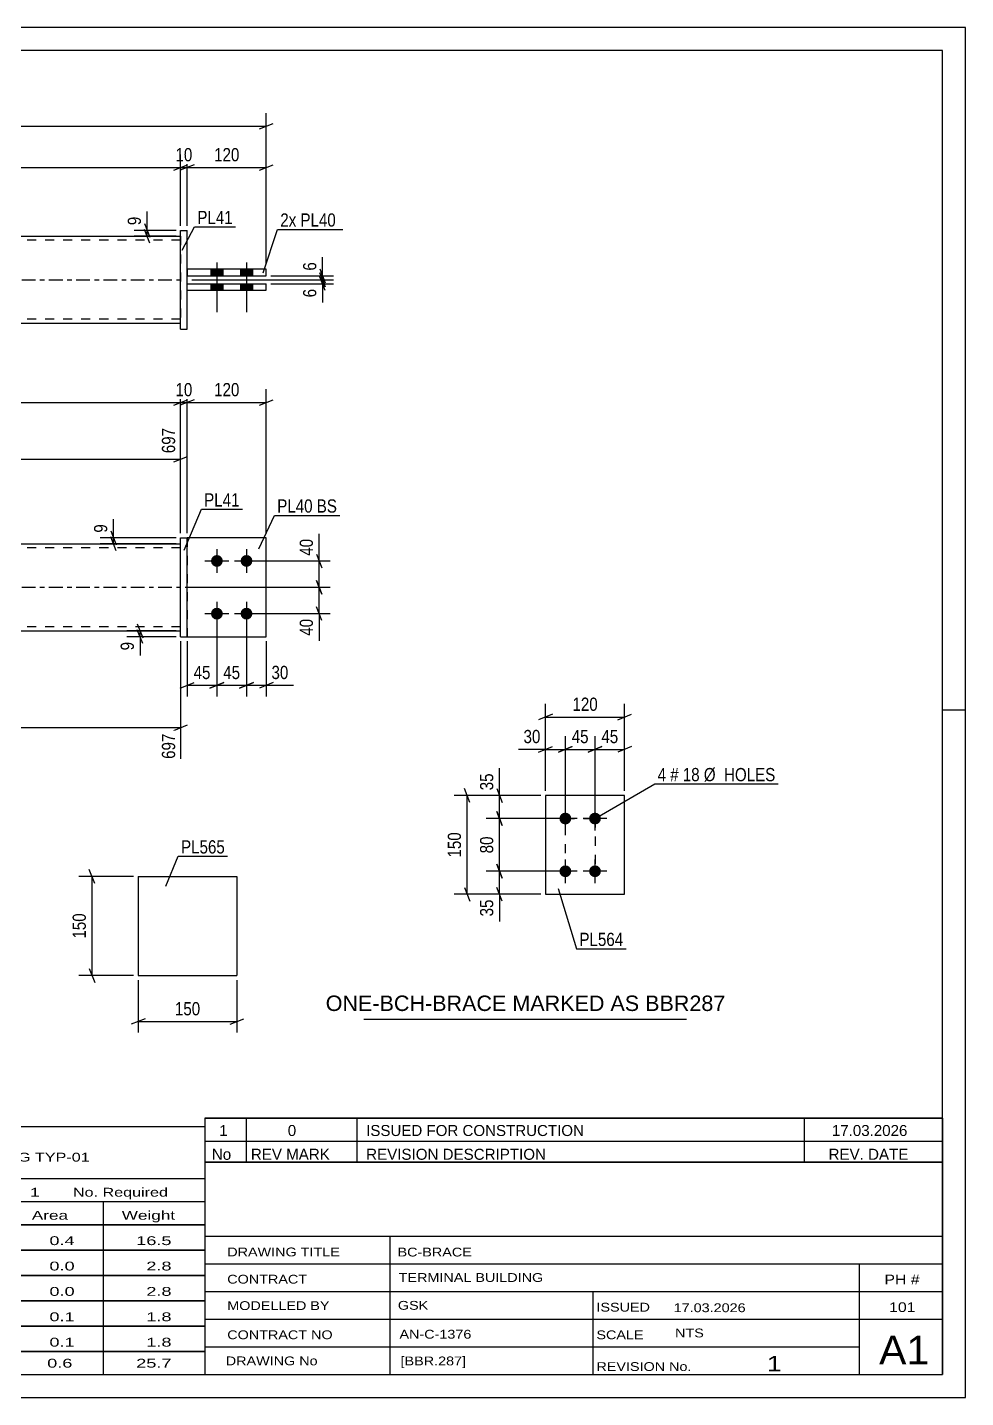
# Model space of a CAD drawing. Header units: millimetres. Extents: x 0 to 420, y 0 to 297.
# Drawn here: x 216.5 to 420, y 0 to 297 of the extents above; entities that cross this region are included whole.
import ezdxf

# ---------------------------------------------------------------- set-up
doc = ezdxf.new("R2010")
doc.units = ezdxf.units.MM
doc.linetypes.add('DXK_LINE_DOT2', pattern=[3.9198, 1.9599, -1.9599])
doc.linetypes.add('DXK_LINE_DOT3', pattern=[5.9187, 2.979, -0.9799, 0.9799, -0.9799])
doc.styles.add('Arial', font='ARIAL.TTF', dxfattribs={"height": 0.2})
doc.styles.add('Arial Narrow', font='ARIALN.TTF', dxfattribs={"height": 0.2})

# ---------------------------------------------------------------- blocks, each defined once
blk = doc.blocks.new('Unknown-585697837-1128')
at = {"color": 5, "linetype": 'Continuous'}
for p, q in [((420, 297), (0, 297)), ((420, 0), (420, 297)), ((415, 292), (5, 292)), ((415, 5), (415, 292)), ((420, 149), (415, 149)), ((5, 5), (415, 5)), ((0, 0), (420, 0))]:
    blk.add_line(p, q, dxfattribs=at)
blk = doc.blocks.new('Part-585697837-1278 - 1262')
at = {"color": 2, "linetype": 'Continuous'}
for p, q in [((346.05, 130.51), (328.91, 130.51)), ((328.91, 130.51), (328.91, 109.09)), ((346.05, 109.09), (346.05, 130.51)), ((328.91, 109.09), (346.05, 109.09))]:
    blk.add_line(p, q, dxfattribs=at)
blk = doc.blocks.new('Bolt-585697837-1311 - 1262')
at = {"linetype": 'Continuous'}
for points in [[(333.2, 124.23, -1), (333.2, 126.8, -1)], [(339.63, 124.23, -1), (339.63, 126.8, -1)], [(333.2, 112.8, -1), (333.2, 115.37, -1)], [(339.63, 112.8, -1), (339.63, 115.37, -1)]]:
    blk.add_hatch(color=1, dxfattribs=at).paths.add_polyline_path(points)
at = {"color": 1, "linetype": 'Continuous'}
for p, q in [((333.2, 122.94), (333.2, 128.09)), ((339.63, 122.94), (339.63, 128.09)), ((335.77, 125.51), (330.63, 125.51)), ((342.2, 125.51), (337.05, 125.51)), ((333.2, 111.51), (333.2, 116.66)), ((339.63, 111.51), (339.63, 116.66)), ((335.77, 114.09), (330.63, 114.09)), ((342.2, 114.09), (337.05, 114.09))]:
    blk.add_line(p, q, dxfattribs=at)
blk = doc.blocks.new('Part-585697837-1932 - 1926')
at = {"color": 7, "linetype": 'DXK_LINE_DOT2'}
for p, q in [((268.34, 186.35), (251.2, 186.35)), ((251.2, 186.35), (251.2, 164.93)), ((268.34, 164.93), (268.34, 186.35)), ((251.2, 164.93), (268.34, 164.93))]:
    blk.add_line(p, q, dxfattribs=at)
blk = doc.blocks.new('Part-585697837-1937 - 1926')
at = {"color": 2, "linetype": 'Continuous'}
for p, q in [((249.77, 164.93), (249.77, 186.35)), ((249.77, 186.35), (251.2, 186.35)), ((251.2, 164.93), (251.2, 186.35)), ((249.77, 164.93), (251.2, 164.93))]:
    blk.add_line(p, q, dxfattribs=at)
blk = doc.blocks.new('Part-585697837-1947 - 1926')
at = {"linetype": 'Continuous'}
blk.add_hatch(color=2, dxfattribs=at).paths.add_polyline_path([(175.09, 166.21), (174.29, 167.61), (175.89, 167.61)])
at = {"color": 2, "linetype": 'Continuous'}
for p, q in [((150.19, 185.07), (249.77, 185.07)), ((175.09, 166.21), (174.29, 167.61)), ((174.29, 167.61), (175.89, 167.61)), ((175.89, 167.61), (175.09, 166.21)), ((150.19, 166.21), (249.77, 166.21))]:
    blk.add_line(p, q, dxfattribs=at)
at = {"color": 7, "linetype": 'DXK_LINE_DOT2'}
for p, q in [((150.19, 166.21), (150.19, 185.07)), ((249.77, 184.21), (150.19, 184.21)), ((249.77, 166.21), (249.77, 185.07)), ((249.77, 167.07), (150.19, 167.07))]:
    blk.add_line(p, q, dxfattribs=at)
at = {"color": 7, "linetype": 'DXK_LINE_DOT3'}
blk.add_line((150.19, 175.64), (249.77, 175.64), dxfattribs=at)
at = {"color": 2, "linetype": 'Continuous'}
blk.add_circle((175.09, 167.11), 1, dxfattribs=at)
blk = doc.blocks.new('Part-585697837-1952 - 1926')
at = {"color": 2, "linetype": 'Continuous'}
for p, q in [((268.34, 186.35), (251.2, 186.35)), ((268.34, 164.93), (268.34, 186.35)), ((251.2, 164.93), (268.34, 164.93))]:
    blk.add_line(p, q, dxfattribs=at)
at = {"color": 7, "linetype": 'DXK_LINE_DOT2'}
blk.add_line((251.2, 186.35), (251.2, 164.93), dxfattribs=at)
blk = doc.blocks.new('Bolt-585697837-1955 - 1926')
at = {"linetype": 'Continuous'}
for points in [[(257.63, 182.64, -1), (257.63, 180.07, -1)], [(264.05, 182.64, -1), (264.05, 180.07, -1)], [(257.63, 171.21, -1), (257.63, 168.64, -1)], [(264.05, 171.21, -1), (264.05, 168.64, -1)]]:
    blk.add_hatch(color=1, dxfattribs=at).paths.add_polyline_path(points)
at = {"color": 1, "linetype": 'Continuous'}
for p, q in [((255.05, 181.35), (260.2, 181.35)), ((257.63, 183.93), (257.63, 178.78)), ((261.48, 181.35), (266.63, 181.35)), ((264.05, 183.93), (264.05, 178.78)), ((257.63, 172.5), (257.63, 167.35)), ((264.05, 172.5), (264.05, 167.35)), ((255.05, 169.93), (260.2, 169.93)), ((261.48, 169.93), (266.63, 169.93))]:
    blk.add_line(p, q, dxfattribs=at)
blk = doc.blocks.new('Part-585697837-2294 - 2276')
at = {"color": 2, "linetype": 'Continuous'}
for p, q in [((268.34, 244.58), (251.2, 244.58)), ((251.2, 244.58), (251.2, 243.16)), ((268.34, 243.16), (268.34, 244.58)), ((251.2, 243.16), (268.34, 243.16))]:
    blk.add_line(p, q, dxfattribs=at)
blk = doc.blocks.new('Bolt-585697837-2278 - 2276')
at = {"linetype": 'Continuous'}
for points in [[(258.91, 244.58), (256.34, 244.58), (256.34, 243.16), (258.91, 243.16)], [(258.91, 244.58), (256.34, 244.58), (256.34, 243.16), (258.91, 243.16)], [(265.34, 244.58), (262.77, 244.58), (262.77, 243.16), (265.34, 243.16)], [(265.34, 244.58), (262.77, 244.58), (262.77, 243.16), (265.34, 243.16)], [(258.91, 241.44), (256.34, 241.44), (256.34, 240.01), (258.91, 240.01)], [(258.91, 241.44), (256.34, 241.44), (256.34, 240.01), (258.91, 240.01)], [(265.34, 241.44), (262.77, 241.44), (262.77, 240.01), (265.34, 240.01)], [(265.34, 241.44), (262.77, 241.44), (262.77, 240.01), (265.34, 240.01)]]:
    blk.add_hatch(color=1, dxfattribs=at).paths.add_polyline_path(points)
at = {"color": 1, "linetype": 'Continuous'}
for p, q in [((256.34, 244.58), (256.34, 243.16)), ((256.34, 244.58), (256.34, 243.16)), ((257.63, 246.01), (257.63, 235.3)), ((257.63, 246.01), (257.63, 235.3)), ((258.91, 244.58), (258.91, 243.16)), ((258.91, 244.58), (258.91, 243.16)), ((262.77, 244.58), (262.77, 243.16)), ((262.77, 244.58), (262.77, 243.16)), ((264.05, 246.01), (264.05, 235.3)), ((264.05, 246.01), (264.05, 235.3)), ((265.34, 244.58), (265.34, 243.16)), ((265.34, 244.58), (265.34, 243.16)), ((256.34, 241.44), (256.34, 240.01)), ((256.34, 241.44), (256.34, 240.01)), ((258.91, 241.44), (258.91, 240.01)), ((258.91, 241.44), (258.91, 240.01)), ((262.77, 241.44), (262.77, 240.01)), ((262.77, 241.44), (262.77, 240.01)), ((265.34, 241.44), (265.34, 240.01)), ((265.34, 241.44), (265.34, 240.01))]:
    blk.add_line(p, q, dxfattribs=at)
blk = doc.blocks.new('Part-585697837-2299 - 2276')
at = {"color": 2, "linetype": 'Continuous'}
for p, q in [((251.2, 240.01), (251.2, 241.44)), ((251.2, 241.44), (268.34, 241.44)), ((268.34, 240.01), (268.34, 241.44)), ((251.2, 240.01), (268.34, 240.01))]:
    blk.add_line(p, q, dxfattribs=at)
blk = doc.blocks.new('Part-585697837-2304 - 2276')
at = {"linetype": 'Continuous'}
blk.add_hatch(color=2, dxfattribs=at).paths.add_polyline_path([(175.09, 242.3), (174.29, 243.7), (175.89, 243.7)])
at = {"color": 2, "linetype": 'Continuous'}
for p, q in [((150.19, 251.73), (249.77, 251.73)), ((175.09, 242.3), (174.29, 243.7)), ((174.29, 243.7), (175.89, 243.7)), ((175.89, 243.7), (175.09, 242.3)), ((150.19, 232.87), (249.77, 232.87))]:
    blk.add_line(p, q, dxfattribs=at)
at = {"color": 7, "linetype": 'DXK_LINE_DOT2'}
for p, q in [((150.19, 251.73), (150.19, 232.87)), ((249.77, 250.87), (150.19, 250.87)), ((249.77, 251.73), (249.77, 232.87)), ((249.77, 233.73), (150.19, 233.73))]:
    blk.add_line(p, q, dxfattribs=at)
at = {"color": 7, "linetype": 'DXK_LINE_DOT3'}
blk.add_line((150.19, 242.3), (249.77, 242.3), dxfattribs=at)
at = {"color": 2, "linetype": 'Continuous'}
blk.add_circle((175.09, 243.2), 1, dxfattribs=at)
blk = doc.blocks.new('Part-585697837-2314 - 2276')
at = {"color": 2, "linetype": 'Continuous'}
for p, q in [((249.77, 231.58), (249.77, 253.01)), ((249.77, 253.01), (251.2, 253.01)), ((251.2, 231.58), (251.2, 253.01)), ((249.77, 231.58), (251.2, 231.58))]:
    blk.add_line(p, q, dxfattribs=at)
blk = doc.blocks.new('Part-585697837-1238 - 1220')
at = {"color": 2, "linetype": 'Continuous'}
for p, q in [((240.56, 112.94), (261.99, 112.94)), ((240.56, 112.94), (240.56, 91.51)), ((261.99, 112.94), (261.99, 91.51)), ((240.56, 91.51), (261.99, 91.51))]:
    blk.add_line(p, q, dxfattribs=at)
blk = doc.blocks.new('Rectangle-585697837-1398 - 1262')
at = {"color": 1, "linetype": 'DXK_LINE_DOT2'}
blk.add_lwpolyline([(333.2, 125.51), (339.63, 125.51), (339.63, 114.09), (333.2, 114.09), (333.2, 125.51)], close=True, dxfattribs=at)
blk = doc.blocks.new('StraightDimension-585697837-1377 - 1262')
at = {"color": 7, "linetype": 'Continuous'}
for p, q in [((328.91, 131.51), (328.91, 143.36)), ((333.2, 126.51), (333.2, 143.36)), ((327.41, 139.91), (330.41, 141.11)), ((328.91, 140.51), (333.2, 140.51)), ((334.7, 141.11), (331.7, 139.91))]:
    blk.add_line(p, q, dxfattribs=at)
at = {"color": 0}
blk.add_wipeout([(328.39, 141.26), (328.39, 145.46), (323.53, 145.46), (323.53, 141.26)], dxfattribs=at)
at = {"color": 7, "linetype": 'Continuous'}
blk.add_line((328.91, 140.51), (323.01, 140.51), dxfattribs=at)
blk.add_line((328.91, 140.51), (323.01, 140.51), dxfattribs=at)
at = {"color": 3, "style": 'Arial Narrow'}
blk.add_text('30', height=2.863, dxfattribs=at).set_placement((324.13, 141.86))
blk = doc.blocks.new('StraightDimension-585697837-1313 - 1262')
at = {"color": 7, "linetype": 'Continuous'}
for p, q in [((332.2, 114.09), (316.06, 114.09)), ((318.31, 115.59), (319.51, 112.59)), ((318.91, 109.09), (318.91, 114.09)), ((319.51, 107.59), (318.31, 110.59)), ((327.91, 109.09), (316.06, 109.09))]:
    blk.add_line(p, q, dxfattribs=at)
at = {"color": 0}
blk.add_wipeout([(318.16, 108.56), (313.96, 108.56), (313.96, 103.7), (318.16, 103.7)], dxfattribs=at)
at = {"color": 7, "linetype": 'Continuous'}
blk.add_line((318.91, 109.09), (318.91, 103.18), dxfattribs=at)
blk.add_line((318.91, 109.09), (318.91, 103.18), dxfattribs=at)
at = {"color": 3, "style": 'Arial Narrow'}
blk.add_text('35', height=2.863, rotation=90.0002, dxfattribs=at).set_placement((317.56, 104.3))
blk = doc.blocks.new('StraightDimension-585697837-1345 - 1262')
at = {"color": 7, "linetype": 'Continuous'}
for p, q in [((312.51, 129.01), (311.31, 132.01)), ((327.91, 130.51), (309.06, 130.51)), ((311.91, 109.09), (311.91, 130.51)), ((311.31, 110.59), (312.51, 107.59)), ((327.91, 109.09), (309.06, 109.09))]:
    blk.add_line(p, q, dxfattribs=at)
at = {"color": 0}
blk.add_wipeout([(311.16, 123.14), (306.96, 123.14), (306.96, 116.46), (311.16, 116.46)], dxfattribs=at)
at = {"color": 3, "style": 'Arial Narrow'}
blk.add_text('150', height=2.863, rotation=90.0002, dxfattribs=at).set_placement((310.56, 117.06))
blk = doc.blocks.new('StraightDimension-585697837-1334 - 1262')
at = {"color": 7, "linetype": 'Continuous'}
for p, q in [((318.31, 132.01), (319.51, 129.01)), ((327.91, 130.51), (316.06, 130.51)), ((318.91, 125.51), (318.91, 130.51)), ((332.2, 125.51), (316.06, 125.51)), ((319.51, 124.01), (318.31, 127.01))]:
    blk.add_line(p, q, dxfattribs=at)
at = {"color": 0}
blk.add_wipeout([(318.16, 135.9), (313.96, 135.9), (313.96, 131.04), (318.16, 131.04)], dxfattribs=at)
at = {"color": 7, "linetype": 'Continuous'}
blk.add_line((318.91, 130.51), (318.91, 136.42), dxfattribs=at)
blk.add_line((318.91, 130.51), (318.91, 136.42), dxfattribs=at)
at = {"color": 3, "style": 'Arial Narrow'}
blk.add_text('35', height=2.863, rotation=90.0002, dxfattribs=at).set_placement((317.56, 131.64))
blk = doc.blocks.new('StraightDimension-585697837-1388 - 1262')
at = {"color": 7, "linetype": 'Continuous'}
for p, q in [((328.91, 131.51), (328.91, 150.36)), ((346.05, 131.51), (346.05, 150.36)), ((330.41, 148.11), (327.41, 146.91)), ((328.91, 147.51), (346.05, 147.51)), ((344.55, 146.91), (347.55, 148.11))]:
    blk.add_line(p, q, dxfattribs=at)
at = {"color": 0}
blk.add_wipeout([(340.83, 148.26), (340.83, 152.46), (334.14, 152.46), (334.14, 148.26)], dxfattribs=at)
at = {"color": 3, "style": 'Arial Narrow'}
blk.add_text('120', height=2.863, dxfattribs=at).set_placement((334.74, 148.86))
blk = doc.blocks.new('StraightDimension-585697837-1324 - 1262')
at = {"color": 7, "linetype": 'Continuous'}
for p, q in [((332.2, 125.51), (316.06, 125.51)), ((318.31, 127.01), (319.51, 124.01)), ((318.91, 114.09), (318.91, 125.51)), ((332.2, 114.09), (316.06, 114.09)), ((319.51, 112.59), (318.31, 115.59))]:
    blk.add_line(p, q, dxfattribs=at)
at = {"color": 0}
blk.add_wipeout([(318.16, 122.23), (313.96, 122.23), (313.96, 117.37), (318.16, 117.37)], dxfattribs=at)
at = {"color": 3, "style": 'Arial Narrow'}
blk.add_text('80', height=2.863, rotation=90.0002, dxfattribs=at).set_placement((317.56, 117.97))
blk = doc.blocks.new('StraightDimension-585697837-1356 - 1262')
at = {"color": 7, "linetype": 'Continuous'}
for p, q in [((339.63, 126.51), (339.63, 143.36)), ((346.05, 131.51), (346.05, 143.36)), ((338.13, 139.91), (341.13, 141.11)), ((339.63, 140.51), (346.05, 140.51)), ((347.55, 141.11), (344.55, 139.91))]:
    blk.add_line(p, q, dxfattribs=at)
at = {"color": 0}
blk.add_wipeout([(345.27, 141.26), (345.27, 145.46), (340.41, 145.46), (340.41, 141.26)], dxfattribs=at)
at = {"color": 3, "style": 'Arial Narrow'}
blk.add_text('45', height=2.863, dxfattribs=at).set_placement((341.01, 141.86))
blk = doc.blocks.new('StraightDimension-585697837-1367 - 1262')
at = {"color": 7, "linetype": 'Continuous'}
for p, q in [((333.2, 126.51), (333.2, 143.36)), ((339.63, 126.51), (339.63, 143.36)), ((331.7, 139.91), (334.7, 141.11)), ((333.2, 140.51), (339.63, 140.51)), ((341.13, 141.11), (338.13, 139.91))]:
    blk.add_line(p, q, dxfattribs=at)
at = {"color": 0}
blk.add_wipeout([(338.84, 141.26), (338.84, 145.46), (333.98, 145.46), (333.98, 141.26)], dxfattribs=at)
at = {"color": 3, "style": 'Arial Narrow'}
blk.add_text('45', height=2.863, dxfattribs=at).set_placement((334.58, 141.86))
blk = doc.blocks.new('StraightDimension-585697837-2006 - 1926')
at = {"color": 7, "linetype": 'Continuous'}
for p, q in [((150.19, 187.35), (150.19, 218.55)), ((249.77, 187.35), (249.77, 218.55)), ((151.69, 216.3), (148.69, 215.1)), ((150.19, 215.7), (249.77, 215.7)), ((248.27, 215.1), (251.27, 216.3))]:
    blk.add_line(p, q, dxfattribs=at)
at = {"color": 0}
blk.add_wipeout([(203.32, 216.45), (203.32, 220.65), (196.64, 220.65), (196.64, 216.45)], dxfattribs=at)
at = {"color": 3, "style": 'Arial Narrow'}
blk.add_text('697', height=2.863, dxfattribs=at).set_placement((197.24, 217.05))
blk = doc.blocks.new('StraightDimension-585697837-2221 - 1926')
at = {"color": 7, "linetype": 'Continuous'}
for p, q in [((249.77, 187.35), (249.77, 210.18)), ((150.19, 186.07), (150.19, 206.52)), ((151.69, 204), (148.69, 202.8)), ((150.19, 203.4), (249.77, 203.4)), ((248.27, 202.8), (251.27, 204))]:
    blk.add_line(p, q, dxfattribs=at)
at = {"color": 0}
blk.add_wipeout([(203.32, 204.15), (203.32, 208.35), (196.64, 208.35), (196.64, 204.15)], dxfattribs=at)
at = {"color": 0, "linetype": 'Continuous'}
for points in [[(249.17, 210.78), (244.97, 210.78), (244.97, 204.1), (249.17, 204.1)], [(149.59, 207.12), (145.39, 207.12), (145.39, 204.1), (149.59, 204.1)]]:
    blk.add_wipeout(points, dxfattribs=at)
at = {"color": 3, "linetype": 'Continuous', "style": 'Arial Narrow'}
for s, height, p in [('697', 2.863, (248.57, 204.7)), ('0', 2.86, (148.99, 204.7))]:
    blk.add_text(s, height=height, rotation=90.0002, dxfattribs=at).set_placement(p)
at = {"color": 3, "style": 'Arial Narrow'}
blk.add_text('697', height=2.863, dxfattribs=at).set_placement((197.24, 204.75))
blk = doc.blocks.new('StraightDimension-585697837-2117 - 1926')
at = {"color": 7, "linetype": 'Continuous'}
for p, q in [((264.05, 168.93), (264.05, 152)), ((268.34, 163.93), (268.34, 152)), ((262.55, 153.8), (265.55, 155)), ((269.84, 155), (266.84, 153.8)), ((264.05, 154.4), (268.34, 154.4))]:
    blk.add_line(p, q, dxfattribs=at)
at = {"color": 0}
blk.add_wipeout([(273.72, 155.15), (273.72, 159.35), (268.87, 159.35), (268.87, 155.15)], dxfattribs=at)
at = {"color": 7, "linetype": 'Continuous'}
blk.add_line((268.34, 154.4), (274.25, 154.4), dxfattribs=at)
blk.add_line((268.34, 154.4), (274.25, 154.4), dxfattribs=at)
at = {"color": 3, "style": 'Arial Narrow'}
blk.add_text('30', height=2.863, dxfattribs=at).set_placement((269.47, 155.75))
blk = doc.blocks.new('StraightDimension-585697837-1967 - 1926')
at = {"color": 7, "linetype": 'Continuous'}
for p, q in [((251.2, 187.35), (251.2, 218.55)), ((268.34, 187.35), (268.34, 218.55)), ((252.7, 216.3), (249.7, 215.1)), ((251.2, 215.7), (268.34, 215.7)), ((266.84, 215.1), (269.84, 216.3))]:
    blk.add_line(p, q, dxfattribs=at)
at = {"color": 0}
blk.add_wipeout([(263.11, 216.45), (263.11, 220.65), (256.43, 220.65), (256.43, 216.45)], dxfattribs=at)
at = {"color": 3, "style": 'Arial Narrow'}
blk.add_text('120', height=2.863, dxfattribs=at).set_placement((257.03, 217.05))
blk = doc.blocks.new('StraightDimension-585697837-1989 - 1926')
at = {"color": 7, "linetype": 'Continuous'}
for p, q in [((249.77, 187.35), (249.77, 218.55)), ((251.2, 187.35), (251.2, 218.55)), ((248.27, 215.1), (251.27, 216.3)), ((252.7, 216.3), (249.7, 215.1)), ((249.77, 215.7), (251.2, 215.7))]:
    blk.add_line(p, q, dxfattribs=at)
at = {"color": 0}
blk.add_wipeout([(252.91, 216.45), (252.91, 220.65), (248.05, 220.65), (248.05, 216.45)], dxfattribs=at)
at = {"color": 3, "style": 'Arial Narrow'}
blk.add_text('10', height=2.863, dxfattribs=at).set_placement((248.65, 217.05))
blk = doc.blocks.new('StraightDimension-585697837-2055 - 1926')
at = {"color": 7, "linetype": 'Continuous'}
for p, q in [((234.6, 187.85), (235.8, 184.85)), ((248.77, 186.35), (232.35, 186.35)), ((248.77, 185.07), (232.35, 185.07)), ((235.8, 183.57), (234.6, 186.57)), ((235.2, 185.07), (235.2, 186.35))]:
    blk.add_line(p, q, dxfattribs=at)
at = {"color": 0}
blk.add_wipeout([(234.45, 189.91), (230.25, 189.91), (230.25, 186.88), (234.45, 186.88)], dxfattribs=at)
at = {"color": 7, "linetype": 'Continuous'}
blk.add_line((235.2, 186.35), (235.2, 190.43), dxfattribs=at)
blk.add_line((235.2, 186.35), (235.2, 190.43), dxfattribs=at)
at = {"color": 3, "style": 'Arial Narrow'}
blk.add_text('9', height=2.86, rotation=90.0002, dxfattribs=at).set_placement((233.85, 187.48))
blk = doc.blocks.new('StraightDimension-585697837-2062 - 1926')
at = {"color": 7, "linetype": 'Continuous'}
for p, q in [((265.05, 181.35), (282.2, 181.35)), ((279.2, 182.85), (280.4, 179.85)), ((279.8, 175.64), (279.8, 181.35)), ((250.77, 175.64), (282.2, 175.64)), ((280.4, 174.14), (279.2, 177.14))]:
    blk.add_line(p, q, dxfattribs=at)
at = {"color": 0}
blk.add_wipeout([(279.05, 186.74), (274.85, 186.74), (274.85, 181.88), (279.05, 181.88)], dxfattribs=at)
at = {"color": 7, "linetype": 'Continuous'}
blk.add_line((279.8, 181.35), (279.8, 187.26), dxfattribs=at)
blk.add_line((279.8, 181.35), (279.8, 187.26), dxfattribs=at)
at = {"color": 3, "style": 'Arial Narrow'}
blk.add_text('40', height=2.863, rotation=90.0002, dxfattribs=at).set_placement((278.45, 182.48))
blk = doc.blocks.new('StraightDimension-585697837-2077 - 1926')
at = {"color": 7, "linetype": 'Continuous'}
for p, q in [((250.77, 175.64), (282.2, 175.64)), ((279.2, 177.14), (280.4, 174.14)), ((279.8, 169.93), (279.8, 175.64)), ((265.05, 169.93), (282.2, 169.93)), ((280.4, 168.43), (279.2, 171.43))]:
    blk.add_line(p, q, dxfattribs=at)
at = {"color": 0}
blk.add_wipeout([(279.05, 169.4), (274.85, 169.4), (274.85, 164.54), (279.05, 164.54)], dxfattribs=at)
at = {"color": 7, "linetype": 'Continuous'}
blk.add_line((279.8, 169.93), (279.8, 164.02), dxfattribs=at)
blk.add_line((279.8, 169.93), (279.8, 164.02), dxfattribs=at)
at = {"color": 3, "style": 'Arial Narrow'}
blk.add_text('40', height=2.863, rotation=90.0002, dxfattribs=at).set_placement((278.45, 165.14))
blk = doc.blocks.new('StraightDimension-585697837-2091 - 1926')
at = {"color": 7, "linetype": 'Continuous'}
for p, q in [((257.63, 168.93), (257.63, 152)), ((251.2, 163.93), (251.2, 152)), ((249.7, 153.8), (252.7, 155)), ((259.13, 155), (256.13, 153.8)), ((251.2, 154.4), (257.63, 154.4))]:
    blk.add_line(p, q, dxfattribs=at)
at = {"color": 0}
blk.add_wipeout([(256.84, 155.15), (256.84, 159.35), (251.98, 159.35), (251.98, 155.15)], dxfattribs=at)
at = {"color": 3, "style": 'Arial Narrow'}
blk.add_text('45', height=2.863, dxfattribs=at).set_placement((252.58, 155.75))
blk = doc.blocks.new('StraightDimension-585697837-2107 - 1926')
at = {"color": 7, "linetype": 'Continuous'}
for p, q in [((257.63, 168.93), (257.63, 152)), ((264.05, 168.93), (264.05, 152)), ((256.13, 153.8), (259.13, 155)), ((265.55, 155), (262.55, 153.8)), ((257.63, 154.4), (264.05, 154.4))]:
    blk.add_line(p, q, dxfattribs=at)
at = {"color": 0}
blk.add_wipeout([(263.27, 155.15), (263.27, 159.35), (258.41, 159.35), (258.41, 155.15)], dxfattribs=at)
at = {"color": 3, "style": 'Arial Narrow'}
blk.add_text('45', height=2.863, dxfattribs=at).set_placement((259.01, 155.75))
blk = doc.blocks.new('StraightDimension-585697837-2131 - 1926')
at = {"color": 7, "linetype": 'Continuous'}
for p, q in [((240.37, 167.71), (241.57, 164.71)), ((241.57, 163.43), (240.37, 166.43)), ((248.77, 166.21), (238.12, 166.21)), ((248.77, 164.93), (238.12, 164.93)), ((240.97, 164.93), (240.97, 166.21))]:
    blk.add_line(p, q, dxfattribs=at)
at = {"color": 0}
blk.add_wipeout([(240.22, 164.4), (236.02, 164.4), (236.02, 161.37), (240.22, 161.37)], dxfattribs=at)
at = {"color": 7, "linetype": 'Continuous'}
blk.add_line((240.97, 164.93), (240.97, 160.85), dxfattribs=at)
blk.add_line((240.97, 164.93), (240.97, 160.85), dxfattribs=at)
at = {"color": 3, "style": 'Arial Narrow'}
blk.add_text('9', height=2.86, rotation=90.0002, dxfattribs=at).set_placement((239.62, 161.97))
blk = doc.blocks.new('StraightDimension-585697837-2185 - 1926')
at = {"color": 7, "linetype": 'Continuous'}
for p, q in [((150.19, 163.93), (150.19, 142.1)), ((249.77, 163.93), (249.77, 138.44)), ((151.69, 145.83), (148.69, 144.63)), ((248.27, 144.63), (251.27, 145.83)), ((150.19, 145.23), (249.77, 145.23))]:
    blk.add_line(p, q, dxfattribs=at)
at = {"color": 0}
blk.add_wipeout([(203.32, 145.98), (203.32, 150.18), (196.64, 150.18), (196.64, 145.98)], dxfattribs=at)
at = {"color": 0, "linetype": 'Continuous'}
for points in [[(149.59, 144.53), (145.39, 144.53), (145.39, 141.5), (149.59, 141.5)], [(249.17, 144.53), (244.97, 144.53), (244.97, 137.84), (249.17, 137.84)]]:
    blk.add_wipeout(points, dxfattribs=at)
at = {"color": 3, "style": 'Arial Narrow'}
blk.add_text('697', height=2.863, dxfattribs=at).set_placement((197.24, 146.58))
at = {"color": 3, "linetype": 'Continuous', "style": 'Arial Narrow'}
for s, height, p in [('0', 2.86, (148.99, 142.1)), ('697', 2.863, (248.57, 138.44))]:
    blk.add_text(s, height=height, rotation=90.0002, dxfattribs=at).set_placement(p)
blk = doc.blocks.new('StraightDimension-585697837-2413 - 2276')
at = {"color": 7, "linetype": 'Continuous'}
for p, q in [((131.62, 245.58), (131.62, 278.43)), ((268.34, 245.58), (268.34, 278.43)), ((133.12, 276.18), (130.12, 274.98)), ((131.62, 275.58), (268.34, 275.58)), ((266.84, 274.98), (269.84, 276.18))]:
    blk.add_line(p, q, dxfattribs=at)
at = {"color": 0}
blk.add_wipeout([(203.32, 276.33), (203.32, 280.53), (196.64, 280.53), (196.64, 276.33)], dxfattribs=at)
at = {"color": 3, "style": 'Arial Narrow'}
blk.add_text('957', height=2.863, dxfattribs=at).set_placement((197.24, 276.93))
blk = doc.blocks.new('StraightDimension-585697837-2332 - 2276')
at = {"color": 7, "linetype": 'Continuous'}
for p, q in [((279.94, 243.8), (281.14, 240.8)), ((252.2, 242.3), (282.94, 242.3)), ((269.34, 241.44), (282.94, 241.44)), ((281.14, 239.94), (279.94, 242.94)), ((280.54, 241.44), (280.54, 242.3))]:
    blk.add_line(p, q, dxfattribs=at)
at = {"color": 0}
blk.add_wipeout([(279.79, 240.92), (275.59, 240.92), (275.59, 237.89), (279.79, 237.89)], dxfattribs=at)
at = {"color": 7, "linetype": 'Continuous'}
blk.add_line((280.54, 241.44), (280.54, 237.36), dxfattribs=at)
blk.add_line((280.54, 241.44), (280.54, 237.36), dxfattribs=at)
at = {"color": 3, "style": 'Arial Narrow'}
blk.add_text('6', height=2.86, rotation=90.0002, dxfattribs=at).set_placement((279.19, 238.49))
blk = doc.blocks.new('StraightDimension-585697837-2341 - 2276')
at = {"color": 7, "linetype": 'Continuous'}
for p, q in [((279.94, 244.66), (281.14, 241.66)), ((281.14, 240.8), (279.94, 243.8)), ((252.2, 242.3), (282.94, 242.3)), ((269.34, 243.16), (282.94, 243.16)), ((280.54, 242.3), (280.54, 243.16))]:
    blk.add_line(p, q, dxfattribs=at)
at = {"color": 0}
blk.add_wipeout([(279.79, 246.71), (275.59, 246.71), (275.59, 243.68), (279.79, 243.68)], dxfattribs=at)
at = {"color": 7, "linetype": 'Continuous'}
blk.add_line((280.54, 243.16), (280.54, 247.23), dxfattribs=at)
blk.add_line((280.54, 243.16), (280.54, 247.23), dxfattribs=at)
at = {"color": 3, "style": 'Arial Narrow'}
blk.add_text('6', height=2.86, rotation=90.0002, dxfattribs=at).set_placement((279.19, 244.28))
blk = doc.blocks.new('StraightDimension-585697837-2351 - 2276')
at = {"color": 7, "linetype": 'Continuous'}
for p, q in [((248.77, 253.01), (239.66, 253.01)), ((241.91, 254.51), (243.11, 251.51)), ((243.11, 250.23), (241.91, 253.23)), ((242.51, 251.73), (242.51, 253.01)), ((248.77, 251.73), (239.66, 251.73))]:
    blk.add_line(p, q, dxfattribs=at)
at = {"color": 0}
blk.add_wipeout([(241.76, 256.57), (237.56, 256.57), (237.56, 253.54), (241.76, 253.54)], dxfattribs=at)
at = {"color": 7, "linetype": 'Continuous'}
blk.add_line((242.51, 253.01), (242.51, 257.09), dxfattribs=at)
blk.add_line((242.51, 253.01), (242.51, 257.09), dxfattribs=at)
at = {"color": 3, "style": 'Arial Narrow'}
blk.add_text('9', height=2.86, rotation=90.0002, dxfattribs=at).set_placement((241.16, 254.14))
blk = doc.blocks.new('StraightDimension-585697837-2362 - 2276')
at = {"color": 7, "linetype": 'Continuous'}
for p, q in [((251.2, 254.01), (251.2, 269.48)), ((268.34, 245.58), (268.34, 269.48)), ((252.7, 267.23), (249.7, 266.03)), ((251.2, 266.63), (268.34, 266.63)), ((266.84, 266.03), (269.84, 267.23))]:
    blk.add_line(p, q, dxfattribs=at)
at = {"color": 0}
blk.add_wipeout([(263.11, 267.38), (263.11, 271.58), (256.43, 271.58), (256.43, 267.38)], dxfattribs=at)
at = {"color": 3, "style": 'Arial Narrow'}
blk.add_text('120', height=2.863, dxfattribs=at).set_placement((257.03, 267.98))
blk = doc.blocks.new('StraightDimension-585697837-2372 - 2276')
at = {"color": 7, "linetype": 'Continuous'}
for p, q in [((249.77, 254.01), (249.77, 269.48)), ((251.2, 254.01), (251.2, 269.48)), ((248.27, 266.03), (251.27, 267.23)), ((252.7, 267.23), (249.7, 266.03)), ((249.77, 266.63), (251.2, 266.63))]:
    blk.add_line(p, q, dxfattribs=at)
at = {"color": 0}
blk.add_wipeout([(252.91, 267.38), (252.91, 271.58), (248.05, 271.58), (248.05, 267.38)], dxfattribs=at)
at = {"color": 3, "style": 'Arial Narrow'}
blk.add_text('10', height=2.863, dxfattribs=at).set_placement((248.65, 267.98))
blk = doc.blocks.new('StraightDimension-585697837-2382 - 2276')
at = {"color": 7, "linetype": 'Continuous'}
for p, q in [((150.19, 254.01), (150.19, 269.48)), ((249.77, 254.01), (249.77, 269.48)), ((151.69, 267.23), (148.69, 266.03)), ((150.19, 266.63), (249.77, 266.63)), ((248.27, 266.03), (251.27, 267.23))]:
    blk.add_line(p, q, dxfattribs=at)
at = {"color": 0}
blk.add_wipeout([(203.32, 267.38), (203.32, 271.58), (196.64, 271.58), (196.64, 267.38)], dxfattribs=at)
at = {"color": 3, "style": 'Arial Narrow'}
blk.add_text('697', height=2.863, dxfattribs=at).set_placement((197.24, 267.98))
blk = doc.blocks.new('StraightDimension-585697837-1241 - 1220')
at = {"color": 7, "linetype": 'Continuous'}
for p, q in [((240.56, 90.51), (240.56, 79.11)), ((261.99, 90.51), (261.99, 79.11)), ((242.06, 82.11), (239.06, 80.91)), ((240.56, 81.51), (261.99, 81.51)), ((260.49, 80.91), (263.49, 82.11))]:
    blk.add_line(p, q, dxfattribs=at)
at = {"color": 0}
blk.add_wipeout([(254.62, 82.26), (254.62, 86.46), (247.93, 86.46), (247.93, 82.26)], dxfattribs=at)
at = {"color": 3, "style": 'Arial Narrow'}
blk.add_text('150', height=2.863, dxfattribs=at).set_placement((248.53, 82.86))
blk = doc.blocks.new('StraightDimension-585697837-1246 - 1220')
at = {"color": 7, "linetype": 'Continuous'}
for p, q in [((239.56, 112.94), (227.71, 112.94)), ((231.16, 111.44), (229.96, 114.44)), ((230.56, 91.51), (230.56, 112.94)), ((229.96, 93.01), (231.16, 90.01)), ((239.56, 91.51), (227.71, 91.51))]:
    blk.add_line(p, q, dxfattribs=at)
at = {"color": 0}
blk.add_wipeout([(229.81, 105.57), (225.61, 105.57), (225.61, 98.89), (229.81, 98.89)], dxfattribs=at)
at = {"color": 3, "style": 'Arial Narrow'}
blk.add_text('150', height=2.863, rotation=90.0002, dxfattribs=at).set_placement((229.21, 99.49))
blk = doc.blocks.new('Unknown-585697837-3439')
at = {"color": 7, "linetype": 'Continuous'}
blk.add_line((289.5, 82.05), (359.5, 82.05), dxfattribs=at)
at = {"color": 7, "style": 'Arial'}
blk.add_text('ONE-BCH-BRACE MARKED AS BBR287', height=3.3428, dxfattribs=at).set_placement((281.23, 83.8))
blk = doc.blocks.new('Unknown-585697837-3436')
at = {"color": 7, "linetype": 'Continuous'}
for p, q in [((255, 51.05), (255, 5)), ((255, 51.05), (415, 51.05)), ((415, 51), (415, 5)), ((255, 35), (415, 35)), ((295.14, 35), (295.14, 5)), ((255, 29), (415, 29)), ((397, 5.05), (397, 29.05)), ((255, 23), (415, 23)), ((339.14, 23), (339.14, 5)), ((255, 17), (415, 17)), ((255, 11), (397, 11)), ((255, 5), (415, 5))]:
    blk.add_line(p, q, dxfattribs=at)
at = {"color": 7, "style": 'Arial Narrow'}
for s, height, width, p in [('DRAWING TITLE', 1.9089, 1.425378, (259.88, 30.61)), ('BC-BRACE', 1.909, 1.425378, (296.81, 30.59)), ('TERMINAL BUILDING', 1.9089, 1.425378, (297.06, 25.07)), ('CONTRACT', 1.909, 1.425378, (259.88, 24.71)), ('MODELLED BY', 1.9089, 1.425378, (259.88, 18.98)), ('GSK', 1.909, 1.425378, (296.88, 19.04)), ('ISSUED', 1.909, 1.425378, (339.94, 18.64)), ('17.03.2026', 1.909, 1.425378, (356.69, 18.52)), ('CONTRACT NO', 1.9089, 1.425378, (259.88, 12.66)), ('AN-C-1376', 1.909, 1.425378, (297.23, 12.78)), ('SCALE', 1.909, 1.425378, (339.94, 12.65)), ('A1', 6.204, 1.25, (401.24, 7.2)), ('DRAWING No', 1.909, 1.425378, (259.56, 7)), ('[BBR.287]', 1.909, 1.425378, (297.46, 6.99)), ('1', 3.34, 1.5, (376.91, 5.68)), ('REVISION No.', 1.9089, 1.425378, (339.94, 5.77))]:
    blk.add_text(s, height=height, dxfattribs=dict(at, width=width)).set_placement(p)
at = {"color": 7, "linetype": 'Continuous', "style": 'Arial Narrow'}
for s, height, width, p in [('PH #', 2.1, 1.42538, (402.4, 24.55)), ('101', 2.1, 1.42538, (403.41, 18.55)), ('NTS', 1.909, 1.425378, (357, 13.05))]:
    blk.add_text(s, height=height, dxfattribs=dict(at, width=width)).set_placement(p)
blk = doc.blocks.new('Unknown-585697837-3437')
at = {"color": 7, "linetype": 'Continuous'}
for p, q in [((255, 60.55), (415, 60.55)), ((415, 60.55), (255, 60.55)), ((255, 60.55), (255, 55.55)), ((264, 60.55), (264, 55.55)), ((288, 60.55), (288, 55.55)), ((385, 60.55), (385, 55.55)), ((415, 60.55), (415, 55.55)), ((255, 55.55), (415, 55.55)), ((255, 55.55), (255, 51.05)), ((255, 55.55), (415, 55.55)), ((264, 55.55), (264, 51.05)), ((288, 55.55), (288, 51.05)), ((385, 55.55), (385, 51.05)), ((415, 55.55), (415, 51.05)), ((415, 51.05), (255, 51.05))]:
    blk.add_line(p, q, dxfattribs=at)
at = {"color": 7, "linetype": 'Continuous', "style": 'Arial Narrow'}
for s, height, width, p in [('1', 2.39, 1.196471, (258.16, 56.7)), ('0', 2.39, 1.196471, (273, 56.7)), ('ISSUED FOR CONSTRUCTION', 2.3861, 1.196471, (290, 56.7)), ('17.03.2026', 2.386, 1.196471, (391, 56.7)), ('No', 2.386, 1.2, (256.54, 51.55)), ('REV MARK', 2.386, 1.2, (265, 51.55)), ('REVISION DESCRIPTION', 2.3861, 1.2, (290, 51.55)), ('REV. DATE', 2.386, 1.2, (390.28, 51.55))]:
    blk.add_text(s, height=height, dxfattribs=dict(at, width=width)).set_placement(p)
blk = doc.blocks.new('Unknown-585697837-3438')
at = {"color": 7, "linetype": 'Continuous'}
for p, q in [((95, 58.75), (255, 58.75)), ((95, 47.5), (95, 58.75)), ((255, 58.75), (255, 47.5)), ((95, 47.5), (255, 47.5)), ((95, 47.5), (95, 42.5)), ((255, 47.5), (255, 42.5)), ((95, 42.5), (255, 42.5)), ((95, 42.5), (95, 37.5)), ((119, 42.5), (119, 37.5)), ((154.5, 42.5), (154.5, 37.5)), ((180.5, 42.5), (180.5, 37.5)), ((193.5, 42.5), (193.5, 37.5)), ((211, 42.5), (211, 37.5)), ((233, 42.5), (233, 37.5)), ((255, 42.5), (255, 37.5)), ((95, 37.5), (255, 37.5)), ((95, 37.45), (95, 32.05)), ((95, 37.45), (255, 37.45)), ((119, 37.5), (119, 32)), ((154.5, 37.5), (154.5, 32)), ((180.5, 37.5), (180.5, 32)), ((193.5, 37.5), (193.5, 32)), ((211, 37.5), (211, 32)), ((233, 37.5), (233, 32)), ((255, 37.45), (255, 32.05)), ((95, 32.05), (255, 32.05)), ((95, 31.95), (95, 26.55)), ((95, 31.95), (255, 31.95)), ((119, 32), (119, 26.5)), ((154.5, 32), (154.5, 26.5)), ((180.5, 32), (180.5, 26.5)), ((193.5, 32), (193.5, 26.5)), ((211, 32), (211, 26.5)), ((233, 32), (233, 26.5)), ((255, 31.95), (255, 26.55)), ((95, 26.55), (255, 26.55)), ((95, 26.45), (95, 21.05)), ((95, 26.45), (255, 26.45)), ((119, 26.5), (119, 21)), ((154.5, 26.5), (154.5, 21)), ((180.5, 26.5), (180.5, 21)), ((193.5, 26.5), (193.5, 21)), ((211, 26.5), (211, 21)), ((233, 26.5), (233, 21)), ((255, 26.45), (255, 21.05)), ((95, 21.05), (255, 21.05)), ((95, 20.95), (95, 15.55)), ((95, 20.95), (255, 20.95)), ((119, 21), (119, 15.5)), ((154.5, 21), (154.5, 15.5)), ((180.5, 21), (180.5, 15.5)), ((193.5, 21), (193.5, 15.5)), ((211, 21), (211, 15.5)), ((233, 21), (233, 15.5)), ((255, 20.95), (255, 15.55)), ((95, 15.55), (255, 15.55)), ((95, 15.45), (95, 10.05)), ((95, 15.45), (255, 15.45)), ((119, 15.5), (119, 10)), ((154.5, 15.5), (154.5, 10)), ((180.5, 15.5), (180.5, 10)), ((193.5, 15.5), (193.5, 10)), ((211, 15.5), (211, 10)), ((233, 15.5), (233, 10)), ((255, 15.45), (255, 10.05)), ((95, 10.05), (255, 10.05)), ((95, 10), (255, 10)), ((95, 10), (95, 5)), ((211, 10), (211, 5)), ((233, 10), (233, 5)), ((255, 10), (255, 5)), ((95, 5), (255, 5))]:
    blk.add_line(p, q, dxfattribs=at)
at = {"color": 7, "style": 'Arial Narrow'}
for s, height, width, p in [('GENERAL NOTES & WELD DETAILS :', 2.8633, 1.4, (96.15, 51.06)), ('REFER TYP DRAWING TYP-01', 1.9089, 1.6, (179.7, 51.16)), ("MATERIAL LIST FOR ASSEMBLY MK'D", 1.9089, 1.6, (96.15, 43.56)), ('BBR287', 1.909, 1.794707, (187.48, 43.47)), ('1', 1.91, 1.794707, (217.08, 43.56)), ('No. Required', 1.9089, 1.6, (226.41, 43.56)), ('Mark', 1.909, 1.7, (96.34, 38.5)), ('Profile', 1.909, 1.7, (129.41, 38.5)), ('Material', 1.909, 1.7, (159.54, 38.56)), ('No.', 1.909, 1.7, (184.5, 38.56)), ('Length', 1.909, 1.7, (195, 38.56)), ('Area', 1.909, 1.7, (217.5, 38.56)), ('Weight', 1.909, 1.7, (237, 38.56))]:
    blk.add_text(s, height=height, dxfattribs=dict(at, width=width)).set_placement(p)
at = {"color": 7, "linetype": 'Continuous', "style": 'Arial Narrow'}
for s, height, width, p in [('BBR287', 1.909, 1.794707, (96.5, 33.06)), ('SHS132*6', 1.909, 1.794707, (121, 33.06)), ('E350', 1.909, 1.794707, (160.74, 33.06)), ('1', 1.91, 1.794707, (184.86, 33.06)), ('697', 1.909, 1.794707, (199.77, 33.06)), ('0.4', 1.909, 1.794707, (221.32, 33.06)), ('16.5', 1.909, 1.794707, (240.14, 33.06)), ('PL40', 1.909, 1.794707, (96.5, 27.56)), ('PL10*120', 1.909, 1.794707, (121, 27.56)), ('E350', 1.909, 1.794707, (160.74, 27.56)), ('2', 1.91, 1.794707, (184.86, 27.56)), ('150', 1.909, 1.794707, (199.77, 27.56)), ('0.0', 1.909, 1.794707, (221.32, 27.56)), ('2.8', 1.909, 1.794707, (242.33, 27.56)), ('PL564', 1.909, 1.794707, (96.5, 22.06)), ('PL10*120', 1.909, 1.794707, (121, 22.06)), ('E350', 1.909, 1.794707, (160.74, 22.06)), ('2', 1.91, 1.794707, (184.86, 22.06)), ('150', 1.909, 1.794707, (199.77, 22.06)), ('0.0', 1.909, 1.794707, (221.32, 22.06)), ('2.8', 1.909, 1.794707, (242.33, 22.06)), ('PL41', 1.909, 1.794707, (96.5, 16.56)), ('PL10*150', 1.909, 1.794707, (121, 16.56)), ('E350', 1.909, 1.794707, (160.74, 16.56)), ('1', 1.91, 1.794707, (184.86, 16.56)), ('150', 1.909, 1.794707, (199.77, 16.56)), ('0.1', 1.909, 1.794707, (221.32, 16.56)), ('1.8', 1.909, 1.794707, (242.33, 16.56)), ('PL565', 1.909, 1.794707, (96.5, 11.06)), ('PL10*150', 1.909, 1.794707, (121, 11.06)), ('E350', 1.909, 1.794707, (160.74, 11.06)), ('1', 1.91, 1.794707, (184.86, 11.06)), ('150', 1.909, 1.794707, (199.77, 11.06)), ('0.1', 1.909, 1.794707, (221.32, 11.06)), ('1.8', 1.909, 1.794707, (242.33, 11.06)), ('Total', 1.909, 1.7, (197.33, 6.5)), ('0.6', 1.909, 1.794707, (220.83, 6.5)), ('25.7', 1.909, 1.794707, (240.14, 6.5))]:
    blk.add_text(s, height=height, dxfattribs=dict(at, width=width)).set_placement(p)
blk = doc.blocks.new('Mark-585697837-1274 - 1262')
at = {"color": 0}
blk.add_wipeout([(345.76, 97.89), (345.76, 100.89), (336.25, 100.89), (336.25, 97.89)], dxfattribs=at)
blk.add_wipeout([(345.76, 97.89), (345.76, 100.89), (336.25, 100.89), (336.25, 97.89)], dxfattribs=at)
at = {"color": 30, "linetype": 'Continuous'}
for p, q in [((331.65, 110.33), (335.65, 97.29)), ((335.65, 97.29), (346.36, 97.29))]:
    blk.add_line(p, q, dxfattribs=at)
at = {"color": 3, "style": 'Arial Narrow'}
blk.add_text('PL564', height=2.863, dxfattribs=at).set_placement((336.25, 97.89))
blk = doc.blocks.new('Mark-585697837-1307 - 1262')
at = {"color": 0}
blk.add_wipeout([(355.04, 133.61), (355.04, 136.61), (353.22, 136.61), (353.22, 133.61)], dxfattribs=at)
blk.add_wipeout([(355.04, 133.61), (355.04, 136.61), (353.22, 136.61), (353.22, 133.61)], dxfattribs=at)
at = {"color": 7, "linetype": 'Continuous'}
blk.add_line((339.63, 125.51), (352.62, 133.01), dxfattribs=at)
at = {"color": 0}
blk.add_wipeout([(357.77, 133.61), (357.77, 136.61), (355.94, 136.61), (355.94, 133.61)], dxfattribs=at)
blk.add_wipeout([(357.77, 133.61), (357.77, 136.61), (355.94, 136.61), (355.94, 133.61)], dxfattribs=at)
at = {"color": 3, "style": 'Arial Narrow'}
blk.add_text('4', height=2.86, dxfattribs=at).set_placement((353.22, 133.61))
at = {"color": 0}
blk.add_wipeout([(362.33, 133.61), (362.33, 136.61), (358.67, 136.61), (358.67, 133.61)], dxfattribs=at)
blk.add_wipeout([(362.33, 133.61), (362.33, 136.61), (358.67, 136.61), (358.67, 133.61)], dxfattribs=at)
at = {"color": 3, "style": 'Arial Narrow'}
blk.add_text('#', height=2.86, dxfattribs=at).set_placement((355.94, 133.61))
at = {"color": 0}
blk.add_wipeout([(378.76, 133.61), (378.76, 136.61), (363.23, 136.61), (363.23, 133.61)], dxfattribs=at)
blk.add_wipeout([(378.76, 133.61), (378.76, 136.61), (363.23, 136.61), (363.23, 133.61)], dxfattribs=at)
at = {"color": 7, "linetype": 'Continuous'}
blk.add_line((352.62, 133.01), (379.36, 133.01), dxfattribs=at)
at = {"color": 3, "style": 'Arial Narrow'}
for s, p in [('18', (358.67, 133.61)), ('Ø  HOLES', (363.23, 133.61))]:
    blk.add_text(s, height=2.863, dxfattribs=at).set_placement(p)
blk = doc.blocks.new('Mark-585697837-1933 - 1926')
at = {"color": 0}
blk.add_wipeout([(262.55, 193.15), (262.55, 196.15), (254.87, 196.15), (254.87, 193.15)], dxfattribs=at)
blk.add_wipeout([(262.55, 193.15), (262.55, 196.15), (254.87, 196.15), (254.87, 193.15)], dxfattribs=at)
at = {"color": 30, "linetype": 'Continuous'}
for p, q in [((250.5, 183.67), (254.27, 192.55)), ((254.27, 192.55), (263.15, 192.55))]:
    blk.add_line(p, q, dxfattribs=at)
at = {"color": 3, "style": 'Arial Narrow'}
blk.add_text('PL41', height=2.863, dxfattribs=at).set_placement((254.87, 193.15))
blk = doc.blocks.new('MarkSet-585697837-2267 - 1926')
at = {"color": 0}
blk.add_wipeout([(278.39, 191.83), (278.39, 194.83), (270.72, 194.83), (270.72, 191.83)], dxfattribs=at)
blk.add_wipeout([(278.39, 191.83), (278.39, 194.83), (270.72, 194.83), (270.72, 191.83)], dxfattribs=at)
at = {"color": 30, "linetype": 'Continuous'}
blk.add_line((266.71, 184), (270.12, 191.23), dxfattribs=at)
at = {"color": 0}
blk.add_wipeout([(283.68, 191.83), (283.68, 194.83), (279.29, 194.83), (279.29, 191.83)], dxfattribs=at)
blk.add_wipeout([(283.68, 191.83), (283.68, 194.83), (279.29, 194.83), (279.29, 191.83)], dxfattribs=at)
at = {"color": 30, "linetype": 'Continuous'}
blk.add_line((270.12, 191.23), (284.28, 191.23), dxfattribs=at)
at = {"color": 3, "style": 'Arial Narrow'}
for s, p in [('PL40', (270.72, 191.83)), ('BS', (279.29, 191.83))]:
    blk.add_text(s, height=2.863, dxfattribs=at).set_placement(p)
blk = doc.blocks.new('Mark-585697837-2310 - 2276')
at = {"color": 0}
blk.add_wipeout([(261.06, 254.37), (261.06, 257.37), (253.39, 257.37), (253.39, 254.37)], dxfattribs=at)
blk.add_wipeout([(261.06, 254.37), (261.06, 257.37), (253.39, 257.37), (253.39, 254.37)], dxfattribs=at)
at = {"color": 30, "linetype": 'Continuous'}
for p, q in [((250.1, 248.69), (252.79, 253.77)), ((252.79, 253.77), (261.66, 253.77))]:
    blk.add_line(p, q, dxfattribs=at)
at = {"color": 3, "style": 'Arial Narrow'}
blk.add_text('PL41', height=2.863, dxfattribs=at).set_placement((253.39, 254.37))
blk = doc.blocks.new('MarkSet-585697837-2517 - 2276')
at = {"color": 0}
blk.add_wipeout([(274.85, 253.82), (274.85, 256.82), (271.38, 256.82), (271.38, 253.82)], dxfattribs=at)
blk.add_wipeout([(274.85, 253.82), (274.85, 256.82), (271.38, 256.82), (271.38, 253.82)], dxfattribs=at)
at = {"color": 30, "linetype": 'Continuous'}
blk.add_line((267.65, 243.8), (270.78, 253.22), dxfattribs=at)
at = {"color": 0}
blk.add_wipeout([(283.43, 253.82), (283.43, 256.82), (275.75, 256.82), (275.75, 253.82)], dxfattribs=at)
blk.add_wipeout([(283.43, 253.82), (283.43, 256.82), (275.75, 256.82), (275.75, 253.82)], dxfattribs=at)
at = {"color": 30, "linetype": 'Continuous'}
blk.add_line((270.78, 253.22), (284.93, 253.22), dxfattribs=at)
at = {"color": 3, "style": 'Arial Narrow'}
for s, p in [('2x', (271.38, 253.82)), ('PL40', (275.75, 253.82))]:
    blk.add_text(s, height=2.863, dxfattribs=at).set_placement(p)
blk = doc.blocks.new('Mark-585697837-1233 - 1220')
at = {"color": 0}
blk.add_wipeout([(259.36, 117.94), (259.36, 120.94), (249.86, 120.94), (249.86, 117.94)], dxfattribs=at)
blk.add_wipeout([(259.36, 117.94), (259.36, 120.94), (249.86, 120.94), (249.86, 117.94)], dxfattribs=at)
at = {"color": 30, "linetype": 'Continuous'}
for p, q in [((246.55, 110.87), (249.26, 117.34)), ((249.26, 117.34), (259.96, 117.34))]:
    blk.add_line(p, q, dxfattribs=at)
at = {"color": 3, "style": 'Arial Narrow'}
blk.add_text('PL565', height=2.863, dxfattribs=at).set_placement((249.86, 117.94))

msp = doc.modelspace()

# ---------------------------------------------------------------- block references
for name in ['Unknown-585697837-1128', 'Part-585697837-2314 - 2276', 'Part-585697837-2304 - 2276', 'Part-585697837-2294 - 2276', 'Bolt-585697837-2278 - 2276', 'Part-585697837-2299 - 2276', 'Part-585697837-1947 - 1926', 'Part-585697837-1937 - 1926', 'Part-585697837-1932 - 1926', 'Part-585697837-1952 - 1926', 'Bolt-585697837-1955 - 1926', 'Part-585697837-1278 - 1262', 'Bolt-585697837-1311 - 1262', 'Rectangle-585697837-1398 - 1262', 'Part-585697837-1238 - 1220', 'Unknown-585697837-3439', 'Unknown-585697837-3437', 'Unknown-585697837-3438', 'Unknown-585697837-3436']:
    msp.add_blockref(name, (0, 0))

# ---------------------------------------------------------------- next in the draw order: block references
for name in ['StraightDimension-585697837-2413 - 2276', 'StraightDimension-585697837-2332 - 2276', 'StraightDimension-585697837-2006 - 1926', 'StraightDimension-585697837-2117 - 1926', 'StraightDimension-585697837-1377 - 1262', 'Mark-585697837-1233 - 1220', 'StraightDimension-585697837-1313 - 1262', 'StraightDimension-585697837-1241 - 1220']:
    msp.add_blockref(name, (0, 0))

# ---------------------------------------------------------------- next in the draw order: block references
for name in ['StraightDimension-585697837-2351 - 2276', 'StraightDimension-585697837-2341 - 2276', 'StraightDimension-585697837-2221 - 1926', 'StraightDimension-585697837-1345 - 1262', 'StraightDimension-585697837-1246 - 1220', 'Mark-585697837-1274 - 1262']:
    msp.add_blockref(name, (0, 0))

# ---------------------------------------------------------------- next in the draw order: block references
for name in ['StraightDimension-585697837-2362 - 2276', 'StraightDimension-585697837-1967 - 1926', 'StraightDimension-585697837-1334 - 1262']:
    msp.add_blockref(name, (0, 0))

# ---------------------------------------------------------------- next in the draw order: block references
for name in ['StraightDimension-585697837-2372 - 2276', 'MarkSet-585697837-2517 - 2276', 'StraightDimension-585697837-1989 - 1926', 'StraightDimension-585697837-1388 - 1262', 'StraightDimension-585697837-1324 - 1262']:
    msp.add_blockref(name, (0, 0))

# ---------------------------------------------------------------- next in the draw order: block references
for name in ['StraightDimension-585697837-2382 - 2276', 'StraightDimension-585697837-2055 - 1926', 'StraightDimension-585697837-2062 - 1926', 'StraightDimension-585697837-1356 - 1262']:
    msp.add_blockref(name, (0, 0))

# ---------------------------------------------------------------- next in the draw order: block references
for name in ['Mark-585697837-2310 - 2276', 'Mark-585697837-1933 - 1926', 'MarkSet-585697837-2267 - 1926', 'StraightDimension-585697837-2077 - 1926', 'StraightDimension-585697837-1367 - 1262']:
    msp.add_blockref(name, (0, 0))

# ---------------------------------------------------------------- next in the draw order: block references
for name in ['StraightDimension-585697837-2091 - 1926', 'Mark-585697837-1307 - 1262']:
    msp.add_blockref(name, (0, 0))

# ---------------------------------------------------------------- next in the draw order: block references
for name in ['StraightDimension-585697837-2131 - 1926', 'StraightDimension-585697837-2107 - 1926']:
    msp.add_blockref(name, (0, 0))

# ---------------------------------------------------------------- next in the draw order: block references
msp.add_blockref('StraightDimension-585697837-2185 - 1926', (0, 0))

doc.saveas('drawing.dxf')
